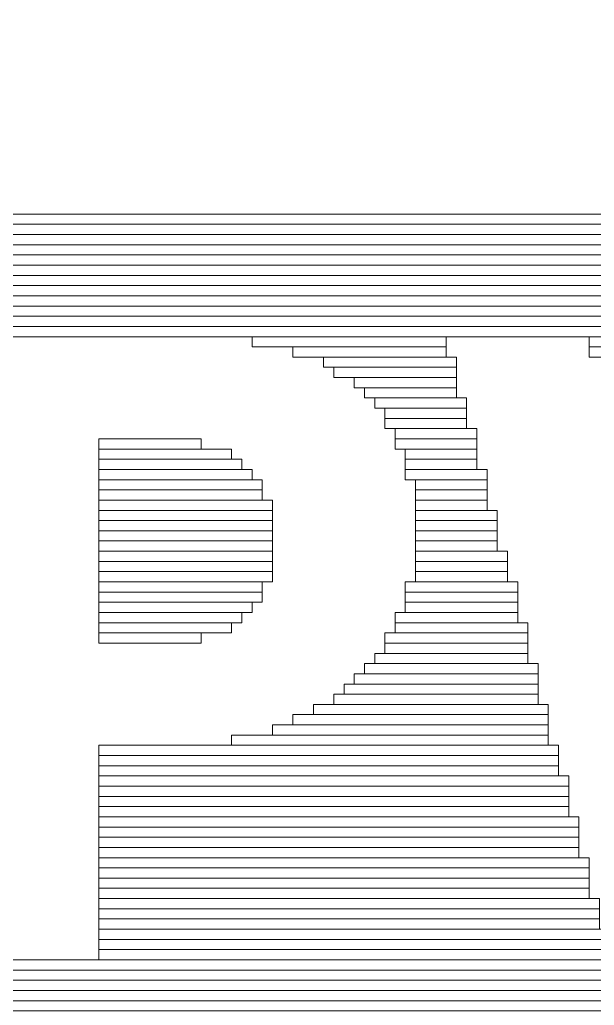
# Model space of a CAD drawing. Header units: millimetres. Extents: x -90 to 99, y -65 to 67.
# Drawn here: x -67.842 to -66.413, y 28.477 to 30.927 of the extents above; entities that cross this region are included whole.
import ezdxf

# ---------------------------------------------------------------- set-up
doc = ezdxf.new("R2010")
doc.units = ezdxf.units.MM
doc.header["$MEASUREMENT"] = 0
doc.layers.add('BG_OUTLINE', color=7, linetype='Continuous')
doc.layers.add('MA_PEN3', color=7, linetype='Continuous')

msp = doc.modelspace()

# ---------------------------------------------------------------- linework, layer by layer
at = {"layer": 'BG_OUTLINE', "color": 3, "lineweight": 9}
msp.add_open_spline([(-71.7269, -61.8795), (-71.7269, -61.8795), (-71.7343, 42.2681), (-71.7343, 42.2681), (-71.7343, 42.2681), (-71.7348, 43.0066), (-71.4419, 43.715), (-70.92, 44.2375), (-70.92, 44.2375), (-70.3982, 44.76), (-69.6866, 45.0538), (-68.9482, 45.0543), (-68.9482, 45.0543), (-68.9482, 45.0543), (75.2046, 45.0543), (75.2046, 45.0543), (75.2046, 45.0543), (76.8319, 45.0552), (78.1763, 43.7805), (78.2661, 42.1556), (78.2661, 42.1556), (78.2661, 42.1556), (78.2661, 31.2814), (78.2661, 31.2814), (78.2661, 31.2814), (78.2661, 31.2814), (72.2646, 31.2814), (72.2646, 31.2814), (72.2646, 31.2814), (72.2646, 31.2814), (72.2646, 26.9814), (72.2646, 26.9814), (72.2646, 26.9814), (72.2646, 26.9814), (78.2661, 26.9814), (78.2661, 26.9814), (78.2661, 26.9814), (78.2661, 26.9814), (78.2661, 18.6553), (78.2661, 18.6553), (78.2661, 18.6553), (78.2661, 18.6553), (72.2496, 18.6553), (72.2496, 18.6553), (72.2496, 18.6553), (72.2496, 18.6553), (72.2496, 14.3553), (72.2496, 14.3553), (72.2496, 14.3553), (72.2496, 14.3553), (78.2661, 14.3553), (78.2661, 14.3553), (78.2661, 14.3553), (78.2661, 14.3553), (78.2661, 9.255), (78.2661, 9.255), (78.2661, 9.255), (78.2661, 9.255), (72.2648, 9.255), (72.2648, 9.255), (72.2648, 9.255), (72.2648, 9.255), (72.2648, 4.955), (72.2648, 4.955), (72.2648, 4.955), (72.2648, 4.955), (78.2661, 4.955), (78.2661, 4.955), (78.2661, 4.955), (78.2661, 4.955), (78.2661, -3.3762), (78.2661, -3.3762), (78.2661, -3.3762), (78.2661, -3.3762), (72.2445, -3.3762), (72.2445, -3.3762), (72.2445, -3.3762), (72.2445, -3.3762), (72.2445, -7.6762), (72.2445, -7.6762), (72.2445, -7.6762), (72.2445, -7.6762), (78.2661, -7.6762), (78.2661, -7.6762), (78.2661, -7.6762), (78.2661, -7.6762), (78.2661, -12.7615), (78.2661, -12.7615), (78.2661, -12.7615), (78.2661, -12.7615), (72.2651, -12.7615), (72.2651, -12.7615), (72.2651, -12.7615), (72.2651, -12.7615), (72.2651, -17.0615), (72.2651, -17.0615), (72.2651, -17.0615), (72.2651, -17.0615), (78.2661, -17.0615), (78.2661, -17.0615), (78.2661, -17.0615), (78.2661, -17.0615), (78.2661, -25.4097), (78.2661, -25.4097), (78.2661, -25.4097), (78.2661, -25.4097), (72.2656, -25.4097), (72.2656, -25.4097), (72.2656, -25.4097), (72.2656, -25.4097), (72.2656, -29.7097), (72.2656, -29.7097), (72.2656, -29.7097), (72.2656, -29.7097), (78.2661, -29.7097), (78.2661, -29.7097), (78.2661, -29.7097), (78.2661, -29.7097), (78.2661, -34.793), (78.2661, -34.793), (78.2661, -34.793), (78.2661, -34.793), (72.2679, -34.793), (72.2679, -34.793), (72.2679, -34.793), (72.2679, -34.793), (72.2679, -39.0929), (72.2679, -39.0929), (72.2679, -39.0929), (72.2679, -39.0929), (78.2661, -39.0929), (78.2661, -39.0929), (78.2661, -39.0929), (78.2661, -39.0929), (78.2661, -47.4269), (78.2661, -47.4269), (78.2661, -47.4269), (78.2661, -47.4269), (72.2679, -47.4269), (72.2679, -47.4269), (72.2679, -47.4269), (72.2679, -47.4269), (72.2679, -51.7269), (72.2679, -51.7269), (72.2679, -51.7269), (72.2679, -51.7269), (78.2661, -51.7269), (78.2661, -51.7269), (78.2661, -51.7269), (78.2661, -51.7269), (78.2661, -51.8138), (78.2661, -51.8138), (78.2661, -51.8138), (78.2661, -51.8138), (78.2656, -61.8468), (78.2656, -61.8468), (78.2656, -61.8468), (78.2661, -62.6669), (77.9407, -63.4536), (77.3612, -64.0339), (77.3612, -64.0339), (76.7817, -64.6142), (75.9915, -64.9405), (75.1713, -64.941), (75.1713, -64.941), (75.1713, -64.941), (-68.6609, -64.9456), (-68.6609, -64.9456), (-68.6609, -64.9456), (-69.4735, -64.9461), (-70.2531, -64.6237), (-70.8281, -64.0495), (-70.8281, -64.0495), (-71.4031, -63.4752), (-71.7264, -62.6922), (-71.7269, -61.8795)], degree=3, knots=[0, 0, 0, 0, 0.022727, 0.022727, 0.022727, 0.022727, 0.045455, 0.045455, 0.045455, 0.045455, 0.068182, 0.068182, 0.068182, 0.068182, 0.090909, 0.090909, 0.090909, 0.090909, 0.113636, 0.113636, 0.113636, 0.113636, 0.136364, 0.136364, 0.136364, 0.136364, 0.159091, 0.159091, 0.159091, 0.159091, 0.181818, 0.181818, 0.181818, 0.181818, 0.204545, 0.204545, 0.204545, 0.204545, 0.227273, 0.227273, 0.227273, 0.227273, 0.25, 0.25, 0.25, 0.25, 0.272727, 0.272727, 0.272727, 0.272727, 0.295455, 0.295455, 0.295455, 0.295455, 0.318182, 0.318182, 0.318182, 0.318182, 0.340909, 0.340909, 0.340909, 0.340909, 0.363636, 0.363636, 0.363636, 0.363636, 0.386364, 0.386364, 0.386364, 0.386364, 0.409091, 0.409091, 0.409091, 0.409091, 0.431818, 0.431818, 0.431818, 0.431818, 0.454545, 0.454545, 0.454545, 0.454545, 0.477273, 0.477273, 0.477273, 0.477273, 0.5, 0.5, 0.5, 0.5, 0.522727, 0.522727, 0.522727, 0.522727, 0.545455, 0.545455, 0.545455, 0.545455, 0.568182, 0.568182, 0.568182, 0.568182, 0.590909, 0.590909, 0.590909, 0.590909, 0.613636, 0.613636, 0.613636, 0.613636, 0.636364, 0.636364, 0.636364, 0.636364, 0.659091, 0.659091, 0.659091, 0.659091, 0.681818, 0.681818, 0.681818, 0.681818, 0.704545, 0.704545, 0.704545, 0.704545, 0.727273, 0.727273, 0.727273, 0.727273, 0.75, 0.75, 0.75, 0.75, 0.772727, 0.772727, 0.772727, 0.772727, 0.795455, 0.795455, 0.795455, 0.795455, 0.818182, 0.818182, 0.818182, 0.818182, 0.840909, 0.840909, 0.840909, 0.840909, 0.863636, 0.863636, 0.863636, 0.863636, 0.886364, 0.886364, 0.886364, 0.886364, 0.909091, 0.909091, 0.909091, 0.909091, 0.931818, 0.931818, 0.931818, 0.931818, 0.954545, 0.954545, 0.954545, 0.954545, 0.977273, 0.977273, 0.977273, 0.977273, 1, 1, 1, 1], dxfattribs=at)
at = {"layer": 'MA_PEN3', "color": 5, "lineweight": 9}
for points in [[(-68.3307, 30.4185), (-68.3307, 30.4185), (-68.3307, 30.4439), (-68.3307, 30.4439), (-68.3307, 30.4439), (-68.3307, 30.4439), (-62.9713, 30.4439), (-62.9713, 30.4439), (-62.9713, 30.4439), (-62.9713, 30.4439), (-62.9713, 30.4185), (-62.9713, 30.4185), (-62.9713, 30.4185), (-62.9713, 30.4185), (-68.3307, 30.4185), (-68.3307, 30.4185)], [(-68.3307, 30.3931), (-68.3307, 30.3931), (-68.3307, 30.4185), (-68.3307, 30.4185), (-68.3307, 30.4185), (-68.3307, 30.4185), (-62.9713, 30.4185), (-62.9713, 30.4185), (-62.9713, 30.4185), (-62.9713, 30.4185), (-62.9713, 30.3931), (-62.9713, 30.3931), (-62.9713, 30.3931), (-62.9713, 30.3931), (-68.3307, 30.3931), (-68.3307, 30.3931)], [(-68.3307, 30.3677), (-68.3307, 30.3677), (-68.3307, 30.3931), (-68.3307, 30.3931), (-68.3307, 30.3931), (-68.3307, 30.3931), (-62.9713, 30.3931), (-62.9713, 30.3931), (-62.9713, 30.3931), (-62.9713, 30.3931), (-62.9713, 30.3677), (-62.9713, 30.3677), (-62.9713, 30.3677), (-62.9713, 30.3677), (-68.3307, 30.3677), (-68.3307, 30.3677)], [(-68.3307, 30.3423), (-68.3307, 30.3423), (-68.3307, 30.3677), (-68.3307, 30.3677), (-68.3307, 30.3677), (-68.3307, 30.3677), (-62.9713, 30.3677), (-62.9713, 30.3677), (-62.9713, 30.3677), (-62.9713, 30.3677), (-62.9713, 30.3423), (-62.9713, 30.3423), (-62.9713, 30.3423), (-62.9713, 30.3423), (-68.3307, 30.3423), (-68.3307, 30.3423)], [(-68.3307, 30.3169), (-68.3307, 30.3169), (-68.3307, 30.3423), (-68.3307, 30.3423), (-68.3307, 30.3423), (-68.3307, 30.3423), (-62.9713, 30.3423), (-62.9713, 30.3423), (-62.9713, 30.3423), (-62.9713, 30.3423), (-62.9713, 30.3169), (-62.9713, 30.3169), (-62.9713, 30.3169), (-62.9713, 30.3169), (-68.3307, 30.3169), (-68.3307, 30.3169)], [(-68.3307, 30.2915), (-68.3307, 30.2915), (-68.3307, 30.3169), (-68.3307, 30.3169), (-68.3307, 30.3169), (-68.3307, 30.3169), (-62.9713, 30.3169), (-62.9713, 30.3169), (-62.9713, 30.3169), (-62.9713, 30.3169), (-62.9713, 30.2915), (-62.9713, 30.2915), (-62.9713, 30.2915), (-62.9713, 30.2915), (-68.3307, 30.2915), (-68.3307, 30.2915)], [(-68.3307, 30.2661), (-68.3307, 30.2661), (-68.3307, 30.2915), (-68.3307, 30.2915), (-68.3307, 30.2915), (-68.3307, 30.2915), (-62.9713, 30.2915), (-62.9713, 30.2915), (-62.9713, 30.2915), (-62.9713, 30.2915), (-62.9713, 30.2661), (-62.9713, 30.2661), (-62.9713, 30.2661), (-62.9713, 30.2661), (-68.3307, 30.2661), (-68.3307, 30.2661)], [(-68.3307, 30.2407), (-68.3307, 30.2407), (-68.3307, 30.2661), (-68.3307, 30.2661), (-68.3307, 30.2661), (-68.3307, 30.2661), (-62.9713, 30.2661), (-62.9713, 30.2661), (-62.9713, 30.2661), (-62.9713, 30.2661), (-62.9713, 30.2407), (-62.9713, 30.2407), (-62.9713, 30.2407), (-62.9713, 30.2407), (-68.3307, 30.2407), (-68.3307, 30.2407)], [(-68.3307, 30.2153), (-68.3307, 30.2153), (-68.3307, 30.2407), (-68.3307, 30.2407), (-68.3307, 30.2407), (-68.3307, 30.2407), (-62.9713, 30.2407), (-62.9713, 30.2407), (-62.9713, 30.2407), (-62.9713, 30.2407), (-62.9713, 30.2153), (-62.9713, 30.2153), (-62.9713, 30.2153), (-62.9713, 30.2153), (-68.3307, 30.2153), (-68.3307, 30.2153)], [(-68.3307, 30.1899), (-68.3307, 30.1899), (-68.3307, 30.2153), (-68.3307, 30.2153), (-68.3307, 30.2153), (-68.3307, 30.2153), (-62.9713, 30.2153), (-62.9713, 30.2153), (-62.9713, 30.2153), (-62.9713, 30.2153), (-62.9713, 30.1899), (-62.9713, 30.1899), (-62.9713, 30.1899), (-62.9713, 30.1899), (-68.3307, 30.1899), (-68.3307, 30.1899)], [(-68.3307, 30.1645), (-68.3307, 30.1645), (-68.3307, 30.1899), (-68.3307, 30.1899), (-68.3307, 30.1899), (-68.3307, 30.1899), (-62.9713, 30.1899), (-62.9713, 30.1899), (-62.9713, 30.1899), (-62.9713, 30.1899), (-62.9713, 30.1645), (-62.9713, 30.1645), (-62.9713, 30.1645), (-62.9713, 30.1645), (-68.3307, 30.1645), (-68.3307, 30.1645)], [(-68.3307, 30.1391), (-68.3307, 30.1391), (-68.3307, 30.1645), (-68.3307, 30.1645), (-68.3307, 30.1645), (-68.3307, 30.1645), (-62.9713, 30.1645), (-62.9713, 30.1645), (-62.9713, 30.1645), (-62.9713, 30.1645), (-62.9713, 30.1391), (-62.9713, 30.1391), (-62.9713, 30.1391), (-62.9713, 30.1391), (-68.3307, 30.1391), (-68.3307, 30.1391)], [(-67.2639, 30.1137), (-67.2639, 30.1137), (-67.2639, 30.1391), (-67.2639, 30.1391), (-67.2639, 30.1391), (-67.2639, 30.1391), (-66.7813, 30.1391), (-66.7813, 30.1391), (-66.7813, 30.1391), (-66.7813, 30.1391), (-66.7813, 30.1137), (-66.7813, 30.1137), (-66.7813, 30.1137), (-66.7813, 30.1137), (-67.2639, 30.1137), (-67.2639, 30.1137)], [(-66.4257, 30.1137), (-66.4257, 30.1137), (-66.4257, 30.1391), (-66.4257, 30.1391), (-66.4257, 30.1391), (-66.4257, 30.1391), (-65.8669, 30.1391), (-65.8669, 30.1391), (-65.8669, 30.1391), (-65.8669, 30.1391), (-65.8669, 30.1137), (-65.8669, 30.1137), (-65.8669, 30.1137), (-65.8669, 30.1137), (-66.4257, 30.1137), (-66.4257, 30.1137)], [(-67.1623, 30.0883), (-67.1623, 30.0883), (-67.1623, 30.1137), (-67.1623, 30.1137), (-67.1623, 30.1137), (-67.1623, 30.1137), (-66.7813, 30.1137), (-66.7813, 30.1137), (-66.7813, 30.1137), (-66.7813, 30.1137), (-66.7813, 30.0883), (-66.7813, 30.0883), (-66.7813, 30.0883), (-66.7813, 30.0883), (-67.1623, 30.0883), (-67.1623, 30.0883)], [(-66.4257, 30.0883), (-66.4257, 30.0883), (-66.4257, 30.1137), (-66.4257, 30.1137), (-66.4257, 30.1137), (-66.4257, 30.1137), (-65.8669, 30.1137), (-65.8669, 30.1137), (-65.8669, 30.1137), (-65.8669, 30.1137), (-65.8669, 30.0883), (-65.8669, 30.0883), (-65.8669, 30.0883), (-65.8669, 30.0883), (-66.4257, 30.0883), (-66.4257, 30.0883)], [(-67.0861, 30.0629), (-67.0861, 30.0629), (-67.0861, 30.0883), (-67.0861, 30.0883), (-67.0861, 30.0883), (-67.0861, 30.0883), (-66.7559, 30.0883), (-66.7559, 30.0883), (-66.7559, 30.0883), (-66.7559, 30.0883), (-66.7559, 30.0629), (-66.7559, 30.0629), (-66.7559, 30.0629), (-66.7559, 30.0629), (-67.0861, 30.0629), (-67.0861, 30.0629)], [(-67.0607, 30.0375), (-67.0607, 30.0375), (-67.0607, 30.0629), (-67.0607, 30.0629), (-67.0607, 30.0629), (-67.0607, 30.0629), (-66.7559, 30.0629), (-66.7559, 30.0629), (-66.7559, 30.0629), (-66.7559, 30.0629), (-66.7559, 30.0375), (-66.7559, 30.0375), (-66.7559, 30.0375), (-66.7559, 30.0375), (-67.0607, 30.0375), (-67.0607, 30.0375)], [(-67.0099, 30.0121), (-67.0099, 30.0121), (-67.0099, 30.0375), (-67.0099, 30.0375), (-67.0099, 30.0375), (-67.0099, 30.0375), (-66.7559, 30.0375), (-66.7559, 30.0375), (-66.7559, 30.0375), (-66.7559, 30.0375), (-66.7559, 30.0121), (-66.7559, 30.0121), (-66.7559, 30.0121), (-66.7559, 30.0121), (-67.0099, 30.0121), (-67.0099, 30.0121)], [(-66.9845, 29.9867), (-66.9845, 29.9867), (-66.9845, 30.0121), (-66.9845, 30.0121), (-66.9845, 30.0121), (-66.9845, 30.0121), (-66.7559, 30.0121), (-66.7559, 30.0121), (-66.7559, 30.0121), (-66.7559, 30.0121), (-66.7559, 29.9867), (-66.7559, 29.9867), (-66.7559, 29.9867), (-66.7559, 29.9867), (-66.9845, 29.9867), (-66.9845, 29.9867)], [(-66.9591, 29.9613), (-66.9591, 29.9613), (-66.9591, 29.9867), (-66.9591, 29.9867), (-66.9591, 29.9867), (-66.9591, 29.9867), (-66.7305, 29.9867), (-66.7305, 29.9867), (-66.7305, 29.9867), (-66.7305, 29.9867), (-66.7305, 29.9613), (-66.7305, 29.9613), (-66.7305, 29.9613), (-66.7305, 29.9613), (-66.9591, 29.9613), (-66.9591, 29.9613)], [(-66.9337, 29.9359), (-66.9337, 29.9359), (-66.9337, 29.9613), (-66.9337, 29.9613), (-66.9337, 29.9613), (-66.9337, 29.9613), (-66.7305, 29.9613), (-66.7305, 29.9613), (-66.7305, 29.9613), (-66.7305, 29.9613), (-66.7305, 29.9359), (-66.7305, 29.9359), (-66.7305, 29.9359), (-66.7305, 29.9359), (-66.9337, 29.9359), (-66.9337, 29.9359)], [(-66.9337, 29.9105), (-66.9337, 29.9105), (-66.9337, 29.9359), (-66.9337, 29.9359), (-66.9337, 29.9359), (-66.9337, 29.9359), (-66.7305, 29.9359), (-66.7305, 29.9359), (-66.7305, 29.9359), (-66.7305, 29.9359), (-66.7305, 29.9105), (-66.7305, 29.9105), (-66.7305, 29.9105), (-66.7305, 29.9105), (-66.9337, 29.9105), (-66.9337, 29.9105)], [(-66.9083, 29.8851), (-66.9083, 29.8851), (-66.9083, 29.9105), (-66.9083, 29.9105), (-66.9083, 29.9105), (-66.9083, 29.9105), (-66.7051, 29.9105), (-66.7051, 29.9105), (-66.7051, 29.9105), (-66.7051, 29.9105), (-66.7051, 29.8851), (-66.7051, 29.8851), (-66.7051, 29.8851), (-66.7051, 29.8851), (-66.9083, 29.8851), (-66.9083, 29.8851)], [(-67.6449, 29.8597), (-67.6449, 29.8597), (-67.6449, 29.8851), (-67.6449, 29.8851), (-67.6449, 29.8851), (-67.6449, 29.8851), (-67.3909, 29.8851), (-67.3909, 29.8851), (-67.3909, 29.8851), (-67.3909, 29.8851), (-67.3909, 29.8597), (-67.3909, 29.8597), (-67.3909, 29.8597), (-67.3909, 29.8597), (-67.6449, 29.8597), (-67.6449, 29.8597)], [(-66.9083, 29.8597), (-66.9083, 29.8597), (-66.9083, 29.8851), (-66.9083, 29.8851), (-66.9083, 29.8851), (-66.9083, 29.8851), (-66.7051, 29.8851), (-66.7051, 29.8851), (-66.7051, 29.8851), (-66.7051, 29.8851), (-66.7051, 29.8597), (-66.7051, 29.8597), (-66.7051, 29.8597), (-66.7051, 29.8597), (-66.9083, 29.8597), (-66.9083, 29.8597)], [(-67.6449, 29.8343), (-67.6449, 29.8343), (-67.6449, 29.8597), (-67.6449, 29.8597), (-67.6449, 29.8597), (-67.6449, 29.8597), (-67.3147, 29.8597), (-67.3147, 29.8597), (-67.3147, 29.8597), (-67.3147, 29.8597), (-67.3147, 29.8343), (-67.3147, 29.8343), (-67.3147, 29.8343), (-67.3147, 29.8343), (-67.6449, 29.8343), (-67.6449, 29.8343)], [(-66.8829, 29.8343), (-66.8829, 29.8343), (-66.8829, 29.8597), (-66.8829, 29.8597), (-66.8829, 29.8597), (-66.8829, 29.8597), (-66.7051, 29.8597), (-66.7051, 29.8597), (-66.7051, 29.8597), (-66.7051, 29.8597), (-66.7051, 29.8343), (-66.7051, 29.8343), (-66.7051, 29.8343), (-66.7051, 29.8343), (-66.8829, 29.8343), (-66.8829, 29.8343)], [(-67.6449, 29.8089), (-67.6449, 29.8089), (-67.6449, 29.8343), (-67.6449, 29.8343), (-67.6449, 29.8343), (-67.6449, 29.8343), (-67.2893, 29.8343), (-67.2893, 29.8343), (-67.2893, 29.8343), (-67.2893, 29.8343), (-67.2893, 29.8089), (-67.2893, 29.8089), (-67.2893, 29.8089), (-67.2893, 29.8089), (-67.6449, 29.8089), (-67.6449, 29.8089)], [(-66.8829, 29.8089), (-66.8829, 29.8089), (-66.8829, 29.8343), (-66.8829, 29.8343), (-66.8829, 29.8343), (-66.8829, 29.8343), (-66.7051, 29.8343), (-66.7051, 29.8343), (-66.7051, 29.8343), (-66.7051, 29.8343), (-66.7051, 29.8089), (-66.7051, 29.8089), (-66.7051, 29.8089), (-66.7051, 29.8089), (-66.8829, 29.8089), (-66.8829, 29.8089)], [(-67.6449, 29.7835), (-67.6449, 29.7835), (-67.6449, 29.8089), (-67.6449, 29.8089), (-67.6449, 29.8089), (-67.6449, 29.8089), (-67.2639, 29.8089), (-67.2639, 29.8089), (-67.2639, 29.8089), (-67.2639, 29.8089), (-67.2639, 29.7835), (-67.2639, 29.7835), (-67.2639, 29.7835), (-67.2639, 29.7835), (-67.6449, 29.7835), (-67.6449, 29.7835)], [(-66.8829, 29.7835), (-66.8829, 29.7835), (-66.8829, 29.8089), (-66.8829, 29.8089), (-66.8829, 29.8089), (-66.8829, 29.8089), (-66.6797, 29.8089), (-66.6797, 29.8089), (-66.6797, 29.8089), (-66.6797, 29.8089), (-66.6797, 29.7835), (-66.6797, 29.7835), (-66.6797, 29.7835), (-66.6797, 29.7835), (-66.8829, 29.7835), (-66.8829, 29.7835)], [(-67.6449, 29.7581), (-67.6449, 29.7581), (-67.6449, 29.7835), (-67.6449, 29.7835), (-67.6449, 29.7835), (-67.6449, 29.7835), (-67.2385, 29.7835), (-67.2385, 29.7835), (-67.2385, 29.7835), (-67.2385, 29.7835), (-67.2385, 29.7581), (-67.2385, 29.7581), (-67.2385, 29.7581), (-67.2385, 29.7581), (-67.6449, 29.7581), (-67.6449, 29.7581)], [(-66.8575, 29.7581), (-66.8575, 29.7581), (-66.8575, 29.7835), (-66.8575, 29.7835), (-66.8575, 29.7835), (-66.8575, 29.7835), (-66.6797, 29.7835), (-66.6797, 29.7835), (-66.6797, 29.7835), (-66.6797, 29.7835), (-66.6797, 29.7581), (-66.6797, 29.7581), (-66.6797, 29.7581), (-66.6797, 29.7581), (-66.8575, 29.7581), (-66.8575, 29.7581)], [(-67.6449, 29.7327), (-67.6449, 29.7327), (-67.6449, 29.7581), (-67.6449, 29.7581), (-67.6449, 29.7581), (-67.6449, 29.7581), (-67.2385, 29.7581), (-67.2385, 29.7581), (-67.2385, 29.7581), (-67.2385, 29.7581), (-67.2385, 29.7327), (-67.2385, 29.7327), (-67.2385, 29.7327), (-67.2385, 29.7327), (-67.6449, 29.7327), (-67.6449, 29.7327)], [(-66.8575, 29.7327), (-66.8575, 29.7327), (-66.8575, 29.7581), (-66.8575, 29.7581), (-66.8575, 29.7581), (-66.8575, 29.7581), (-66.6797, 29.7581), (-66.6797, 29.7581), (-66.6797, 29.7581), (-66.6797, 29.7581), (-66.6797, 29.7327), (-66.6797, 29.7327), (-66.6797, 29.7327), (-66.6797, 29.7327), (-66.8575, 29.7327), (-66.8575, 29.7327)], [(-67.6449, 29.7073), (-67.6449, 29.7073), (-67.6449, 29.7327), (-67.6449, 29.7327), (-67.6449, 29.7327), (-67.6449, 29.7327), (-67.2131, 29.7327), (-67.2131, 29.7327), (-67.2131, 29.7327), (-67.2131, 29.7327), (-67.2131, 29.7073), (-67.2131, 29.7073), (-67.2131, 29.7073), (-67.2131, 29.7073), (-67.6449, 29.7073), (-67.6449, 29.7073)], [(-66.8575, 29.7073), (-66.8575, 29.7073), (-66.8575, 29.7327), (-66.8575, 29.7327), (-66.8575, 29.7327), (-66.8575, 29.7327), (-66.6797, 29.7327), (-66.6797, 29.7327), (-66.6797, 29.7327), (-66.6797, 29.7327), (-66.6797, 29.7073), (-66.6797, 29.7073), (-66.6797, 29.7073), (-66.6797, 29.7073), (-66.8575, 29.7073), (-66.8575, 29.7073)], [(-67.6449, 29.6819), (-67.6449, 29.6819), (-67.6449, 29.7073), (-67.6449, 29.7073), (-67.6449, 29.7073), (-67.6449, 29.7073), (-67.2131, 29.7073), (-67.2131, 29.7073), (-67.2131, 29.7073), (-67.2131, 29.7073), (-67.2131, 29.6819), (-67.2131, 29.6819), (-67.2131, 29.6819), (-67.2131, 29.6819), (-67.6449, 29.6819), (-67.6449, 29.6819)], [(-66.8575, 29.6819), (-66.8575, 29.6819), (-66.8575, 29.7073), (-66.8575, 29.7073), (-66.8575, 29.7073), (-66.8575, 29.7073), (-66.6543, 29.7073), (-66.6543, 29.7073), (-66.6543, 29.7073), (-66.6543, 29.7073), (-66.6543, 29.6819), (-66.6543, 29.6819), (-66.6543, 29.6819), (-66.6543, 29.6819), (-66.8575, 29.6819), (-66.8575, 29.6819)], [(-67.6449, 29.6565), (-67.6449, 29.6565), (-67.6449, 29.6819), (-67.6449, 29.6819), (-67.6449, 29.6819), (-67.6449, 29.6819), (-67.2131, 29.6819), (-67.2131, 29.6819), (-67.2131, 29.6819), (-67.2131, 29.6819), (-67.2131, 29.6565), (-67.2131, 29.6565), (-67.2131, 29.6565), (-67.2131, 29.6565), (-67.6449, 29.6565), (-67.6449, 29.6565)], [(-66.8575, 29.6565), (-66.8575, 29.6565), (-66.8575, 29.6819), (-66.8575, 29.6819), (-66.8575, 29.6819), (-66.8575, 29.6819), (-66.6543, 29.6819), (-66.6543, 29.6819), (-66.6543, 29.6819), (-66.6543, 29.6819), (-66.6543, 29.6565), (-66.6543, 29.6565), (-66.6543, 29.6565), (-66.6543, 29.6565), (-66.8575, 29.6565), (-66.8575, 29.6565)], [(-67.6449, 29.6311), (-67.6449, 29.6311), (-67.6449, 29.6565), (-67.6449, 29.6565), (-67.6449, 29.6565), (-67.6449, 29.6565), (-67.2131, 29.6565), (-67.2131, 29.6565), (-67.2131, 29.6565), (-67.2131, 29.6565), (-67.2131, 29.6311), (-67.2131, 29.6311), (-67.2131, 29.6311), (-67.2131, 29.6311), (-67.6449, 29.6311), (-67.6449, 29.6311)], [(-66.8575, 29.6311), (-66.8575, 29.6311), (-66.8575, 29.6565), (-66.8575, 29.6565), (-66.8575, 29.6565), (-66.8575, 29.6565), (-66.6543, 29.6565), (-66.6543, 29.6565), (-66.6543, 29.6565), (-66.6543, 29.6565), (-66.6543, 29.6311), (-66.6543, 29.6311), (-66.6543, 29.6311), (-66.6543, 29.6311), (-66.8575, 29.6311), (-66.8575, 29.6311)], [(-67.6449, 29.6057), (-67.6449, 29.6057), (-67.6449, 29.6311), (-67.6449, 29.6311), (-67.6449, 29.6311), (-67.6449, 29.6311), (-67.2131, 29.6311), (-67.2131, 29.6311), (-67.2131, 29.6311), (-67.2131, 29.6311), (-67.2131, 29.6057), (-67.2131, 29.6057), (-67.2131, 29.6057), (-67.2131, 29.6057), (-67.6449, 29.6057), (-67.6449, 29.6057)], [(-66.8575, 29.6057), (-66.8575, 29.6057), (-66.8575, 29.6311), (-66.8575, 29.6311), (-66.8575, 29.6311), (-66.8575, 29.6311), (-66.6543, 29.6311), (-66.6543, 29.6311), (-66.6543, 29.6311), (-66.6543, 29.6311), (-66.6543, 29.6057), (-66.6543, 29.6057), (-66.6543, 29.6057), (-66.6543, 29.6057), (-66.8575, 29.6057), (-66.8575, 29.6057)], [(-67.6449, 29.5803), (-67.6449, 29.5803), (-67.6449, 29.6057), (-67.6449, 29.6057), (-67.6449, 29.6057), (-67.6449, 29.6057), (-67.2131, 29.6057), (-67.2131, 29.6057), (-67.2131, 29.6057), (-67.2131, 29.6057), (-67.2131, 29.5803), (-67.2131, 29.5803), (-67.2131, 29.5803), (-67.2131, 29.5803), (-67.6449, 29.5803), (-67.6449, 29.5803)], [(-66.8575, 29.5803), (-66.8575, 29.5803), (-66.8575, 29.6057), (-66.8575, 29.6057), (-66.8575, 29.6057), (-66.8575, 29.6057), (-66.6289, 29.6057), (-66.6289, 29.6057), (-66.6289, 29.6057), (-66.6289, 29.6057), (-66.6289, 29.5803), (-66.6289, 29.5803), (-66.6289, 29.5803), (-66.6289, 29.5803), (-66.8575, 29.5803), (-66.8575, 29.5803)], [(-67.6449, 29.5549), (-67.6449, 29.5549), (-67.6449, 29.5803), (-67.6449, 29.5803), (-67.6449, 29.5803), (-67.6449, 29.5803), (-67.2131, 29.5803), (-67.2131, 29.5803), (-67.2131, 29.5803), (-67.2131, 29.5803), (-67.2131, 29.5549), (-67.2131, 29.5549), (-67.2131, 29.5549), (-67.2131, 29.5549), (-67.6449, 29.5549), (-67.6449, 29.5549)], [(-66.8575, 29.5549), (-66.8575, 29.5549), (-66.8575, 29.5803), (-66.8575, 29.5803), (-66.8575, 29.5803), (-66.8575, 29.5803), (-66.6289, 29.5803), (-66.6289, 29.5803), (-66.6289, 29.5803), (-66.6289, 29.5803), (-66.6289, 29.5549), (-66.6289, 29.5549), (-66.6289, 29.5549), (-66.6289, 29.5549), (-66.8575, 29.5549), (-66.8575, 29.5549)], [(-67.6449, 29.5295), (-67.6449, 29.5295), (-67.6449, 29.5549), (-67.6449, 29.5549), (-67.6449, 29.5549), (-67.6449, 29.5549), (-67.2131, 29.5549), (-67.2131, 29.5549), (-67.2131, 29.5549), (-67.2131, 29.5549), (-67.2131, 29.5295), (-67.2131, 29.5295), (-67.2131, 29.5295), (-67.2131, 29.5295), (-67.6449, 29.5295), (-67.6449, 29.5295)], [(-66.8575, 29.5295), (-66.8575, 29.5295), (-66.8575, 29.5549), (-66.8575, 29.5549), (-66.8575, 29.5549), (-66.8575, 29.5549), (-66.6289, 29.5549), (-66.6289, 29.5549), (-66.6289, 29.5549), (-66.6289, 29.5549), (-66.6289, 29.5295), (-66.6289, 29.5295), (-66.6289, 29.5295), (-66.6289, 29.5295), (-66.8575, 29.5295), (-66.8575, 29.5295)], [(-67.6449, 29.5041), (-67.6449, 29.5041), (-67.6449, 29.5295), (-67.6449, 29.5295), (-67.6449, 29.5295), (-67.6449, 29.5295), (-67.2385, 29.5295), (-67.2385, 29.5295), (-67.2385, 29.5295), (-67.2385, 29.5295), (-67.2385, 29.5041), (-67.2385, 29.5041), (-67.2385, 29.5041), (-67.2385, 29.5041), (-67.6449, 29.5041), (-67.6449, 29.5041)], [(-66.8829, 29.5041), (-66.8829, 29.5041), (-66.8829, 29.5295), (-66.8829, 29.5295), (-66.8829, 29.5295), (-66.8829, 29.5295), (-66.6035, 29.5295), (-66.6035, 29.5295), (-66.6035, 29.5295), (-66.6035, 29.5295), (-66.6035, 29.5041), (-66.6035, 29.5041), (-66.6035, 29.5041), (-66.6035, 29.5041), (-66.8829, 29.5041), (-66.8829, 29.5041)], [(-67.6449, 29.4787), (-67.6449, 29.4787), (-67.6449, 29.5041), (-67.6449, 29.5041), (-67.6449, 29.5041), (-67.6449, 29.5041), (-67.2385, 29.5041), (-67.2385, 29.5041), (-67.2385, 29.5041), (-67.2385, 29.5041), (-67.2385, 29.4787), (-67.2385, 29.4787), (-67.2385, 29.4787), (-67.2385, 29.4787), (-67.6449, 29.4787), (-67.6449, 29.4787)], [(-66.8829, 29.4787), (-66.8829, 29.4787), (-66.8829, 29.5041), (-66.8829, 29.5041), (-66.8829, 29.5041), (-66.8829, 29.5041), (-66.6035, 29.5041), (-66.6035, 29.5041), (-66.6035, 29.5041), (-66.6035, 29.5041), (-66.6035, 29.4787), (-66.6035, 29.4787), (-66.6035, 29.4787), (-66.6035, 29.4787), (-66.8829, 29.4787), (-66.8829, 29.4787)], [(-67.6449, 29.4533), (-67.6449, 29.4533), (-67.6449, 29.4787), (-67.6449, 29.4787), (-67.6449, 29.4787), (-67.6449, 29.4787), (-67.2639, 29.4787), (-67.2639, 29.4787), (-67.2639, 29.4787), (-67.2639, 29.4787), (-67.2639, 29.4533), (-67.2639, 29.4533), (-67.2639, 29.4533), (-67.2639, 29.4533), (-67.6449, 29.4533), (-67.6449, 29.4533)], [(-66.8829, 29.4533), (-66.8829, 29.4533), (-66.8829, 29.4787), (-66.8829, 29.4787), (-66.8829, 29.4787), (-66.8829, 29.4787), (-66.6035, 29.4787), (-66.6035, 29.4787), (-66.6035, 29.4787), (-66.6035, 29.4787), (-66.6035, 29.4533), (-66.6035, 29.4533), (-66.6035, 29.4533), (-66.6035, 29.4533), (-66.8829, 29.4533), (-66.8829, 29.4533)], [(-67.6449, 29.4279), (-67.6449, 29.4279), (-67.6449, 29.4533), (-67.6449, 29.4533), (-67.6449, 29.4533), (-67.6449, 29.4533), (-67.2893, 29.4533), (-67.2893, 29.4533), (-67.2893, 29.4533), (-67.2893, 29.4533), (-67.2893, 29.4279), (-67.2893, 29.4279), (-67.2893, 29.4279), (-67.2893, 29.4279), (-67.6449, 29.4279), (-67.6449, 29.4279)], [(-66.9083, 29.4279), (-66.9083, 29.4279), (-66.9083, 29.4533), (-66.9083, 29.4533), (-66.9083, 29.4533), (-66.9083, 29.4533), (-66.6035, 29.4533), (-66.6035, 29.4533), (-66.6035, 29.4533), (-66.6035, 29.4533), (-66.6035, 29.4279), (-66.6035, 29.4279), (-66.6035, 29.4279), (-66.6035, 29.4279), (-66.9083, 29.4279), (-66.9083, 29.4279)], [(-67.6449, 29.4025), (-67.6449, 29.4025), (-67.6449, 29.4279), (-67.6449, 29.4279), (-67.6449, 29.4279), (-67.6449, 29.4279), (-67.3147, 29.4279), (-67.3147, 29.4279), (-67.3147, 29.4279), (-67.3147, 29.4279), (-67.3147, 29.4025), (-67.3147, 29.4025), (-67.3147, 29.4025), (-67.3147, 29.4025), (-67.6449, 29.4025), (-67.6449, 29.4025)], [(-66.9083, 29.4025), (-66.9083, 29.4025), (-66.9083, 29.4279), (-66.9083, 29.4279), (-66.9083, 29.4279), (-66.9083, 29.4279), (-66.5781, 29.4279), (-66.5781, 29.4279), (-66.5781, 29.4279), (-66.5781, 29.4279), (-66.5781, 29.4025), (-66.5781, 29.4025), (-66.5781, 29.4025), (-66.5781, 29.4025), (-66.9083, 29.4025), (-66.9083, 29.4025)], [(-67.6449, 29.3771), (-67.6449, 29.3771), (-67.6449, 29.4025), (-67.6449, 29.4025), (-67.6449, 29.4025), (-67.6449, 29.4025), (-67.3909, 29.4025), (-67.3909, 29.4025), (-67.3909, 29.4025), (-67.3909, 29.4025), (-67.3909, 29.3771), (-67.3909, 29.3771), (-67.3909, 29.3771), (-67.3909, 29.3771), (-67.6449, 29.3771), (-67.6449, 29.3771)], [(-66.9337, 29.3771), (-66.9337, 29.3771), (-66.9337, 29.4025), (-66.9337, 29.4025), (-66.9337, 29.4025), (-66.9337, 29.4025), (-66.5781, 29.4025), (-66.5781, 29.4025), (-66.5781, 29.4025), (-66.5781, 29.4025), (-66.5781, 29.3771), (-66.5781, 29.3771), (-66.5781, 29.3771), (-66.5781, 29.3771), (-66.9337, 29.3771), (-66.9337, 29.3771)], [(-66.9337, 29.3517), (-66.9337, 29.3517), (-66.9337, 29.3771), (-66.9337, 29.3771), (-66.9337, 29.3771), (-66.9337, 29.3771), (-66.5781, 29.3771), (-66.5781, 29.3771), (-66.5781, 29.3771), (-66.5781, 29.3771), (-66.5781, 29.3517), (-66.5781, 29.3517), (-66.5781, 29.3517), (-66.5781, 29.3517), (-66.9337, 29.3517), (-66.9337, 29.3517)], [(-66.9591, 29.3263), (-66.9591, 29.3263), (-66.9591, 29.3517), (-66.9591, 29.3517), (-66.9591, 29.3517), (-66.9591, 29.3517), (-66.5781, 29.3517), (-66.5781, 29.3517), (-66.5781, 29.3517), (-66.5781, 29.3517), (-66.5781, 29.3263), (-66.5781, 29.3263), (-66.5781, 29.3263), (-66.5781, 29.3263), (-66.9591, 29.3263), (-66.9591, 29.3263)], [(-66.9845, 29.3009), (-66.9845, 29.3009), (-66.9845, 29.3263), (-66.9845, 29.3263), (-66.9845, 29.3263), (-66.9845, 29.3263), (-66.5527, 29.3263), (-66.5527, 29.3263), (-66.5527, 29.3263), (-66.5527, 29.3263), (-66.5527, 29.3009), (-66.5527, 29.3009), (-66.5527, 29.3009), (-66.5527, 29.3009), (-66.9845, 29.3009), (-66.9845, 29.3009)], [(-67.0099, 29.2755), (-67.0099, 29.2755), (-67.0099, 29.3009), (-67.0099, 29.3009), (-67.0099, 29.3009), (-67.0099, 29.3009), (-66.5527, 29.3009), (-66.5527, 29.3009), (-66.5527, 29.3009), (-66.5527, 29.3009), (-66.5527, 29.2755), (-66.5527, 29.2755), (-66.5527, 29.2755), (-66.5527, 29.2755), (-67.0099, 29.2755), (-67.0099, 29.2755)], [(-67.0353, 29.2501), (-67.0353, 29.2501), (-67.0353, 29.2755), (-67.0353, 29.2755), (-67.0353, 29.2755), (-67.0353, 29.2755), (-66.5527, 29.2755), (-66.5527, 29.2755), (-66.5527, 29.2755), (-66.5527, 29.2755), (-66.5527, 29.2501), (-66.5527, 29.2501), (-66.5527, 29.2501), (-66.5527, 29.2501), (-67.0353, 29.2501), (-67.0353, 29.2501)], [(-67.0607, 29.2247), (-67.0607, 29.2247), (-67.0607, 29.2501), (-67.0607, 29.2501), (-67.0607, 29.2501), (-67.0607, 29.2501), (-66.5527, 29.2501), (-66.5527, 29.2501), (-66.5527, 29.2501), (-66.5527, 29.2501), (-66.5527, 29.2247), (-66.5527, 29.2247), (-66.5527, 29.2247), (-66.5527, 29.2247), (-67.0607, 29.2247), (-67.0607, 29.2247)], [(-67.1115, 29.1993), (-67.1115, 29.1993), (-67.1115, 29.2247), (-67.1115, 29.2247), (-67.1115, 29.2247), (-67.1115, 29.2247), (-66.5273, 29.2247), (-66.5273, 29.2247), (-66.5273, 29.2247), (-66.5273, 29.2247), (-66.5273, 29.1993), (-66.5273, 29.1993), (-66.5273, 29.1993), (-66.5273, 29.1993), (-67.1115, 29.1993), (-67.1115, 29.1993)], [(-67.1623, 29.1739), (-67.1623, 29.1739), (-67.1623, 29.1993), (-67.1623, 29.1993), (-67.1623, 29.1993), (-67.1623, 29.1993), (-66.5273, 29.1993), (-66.5273, 29.1993), (-66.5273, 29.1993), (-66.5273, 29.1993), (-66.5273, 29.1739), (-66.5273, 29.1739), (-66.5273, 29.1739), (-66.5273, 29.1739), (-67.1623, 29.1739), (-67.1623, 29.1739)], [(-67.2131, 29.1485), (-67.2131, 29.1485), (-67.2131, 29.1739), (-67.2131, 29.1739), (-67.2131, 29.1739), (-67.2131, 29.1739), (-66.5273, 29.1739), (-66.5273, 29.1739), (-66.5273, 29.1739), (-66.5273, 29.1739), (-66.5273, 29.1485), (-66.5273, 29.1485), (-66.5273, 29.1485), (-66.5273, 29.1485), (-67.2131, 29.1485), (-67.2131, 29.1485)], [(-67.3147, 29.1231), (-67.3147, 29.1231), (-67.3147, 29.1485), (-67.3147, 29.1485), (-67.3147, 29.1485), (-67.3147, 29.1485), (-66.5273, 29.1485), (-66.5273, 29.1485), (-66.5273, 29.1485), (-66.5273, 29.1485), (-66.5273, 29.1231), (-66.5273, 29.1231), (-66.5273, 29.1231), (-66.5273, 29.1231), (-67.3147, 29.1231), (-67.3147, 29.1231)], [(-67.6449, 29.0977), (-67.6449, 29.0977), (-67.6449, 29.1231), (-67.6449, 29.1231), (-67.6449, 29.1231), (-67.6449, 29.1231), (-66.5019, 29.1231), (-66.5019, 29.1231), (-66.5019, 29.1231), (-66.5019, 29.1231), (-66.5019, 29.0977), (-66.5019, 29.0977), (-66.5019, 29.0977), (-66.5019, 29.0977), (-67.6449, 29.0977), (-67.6449, 29.0977)], [(-67.6449, 29.0723), (-67.6449, 29.0723), (-67.6449, 29.0977), (-67.6449, 29.0977), (-67.6449, 29.0977), (-67.6449, 29.0977), (-66.5019, 29.0977), (-66.5019, 29.0977), (-66.5019, 29.0977), (-66.5019, 29.0977), (-66.5019, 29.0723), (-66.5019, 29.0723), (-66.5019, 29.0723), (-66.5019, 29.0723), (-67.6449, 29.0723), (-67.6449, 29.0723)], [(-67.6449, 29.0469), (-67.6449, 29.0469), (-67.6449, 29.0723), (-67.6449, 29.0723), (-67.6449, 29.0723), (-67.6449, 29.0723), (-66.5019, 29.0723), (-66.5019, 29.0723), (-66.5019, 29.0723), (-66.5019, 29.0723), (-66.5019, 29.0469), (-66.5019, 29.0469), (-66.5019, 29.0469), (-66.5019, 29.0469), (-67.6449, 29.0469), (-67.6449, 29.0469)], [(-67.6449, 29.0215), (-67.6449, 29.0215), (-67.6449, 29.0469), (-67.6449, 29.0469), (-67.6449, 29.0469), (-67.6449, 29.0469), (-66.4765, 29.0469), (-66.4765, 29.0469), (-66.4765, 29.0469), (-66.4765, 29.0469), (-66.4765, 29.0215), (-66.4765, 29.0215), (-66.4765, 29.0215), (-66.4765, 29.0215), (-67.6449, 29.0215), (-67.6449, 29.0215)], [(-67.6449, 28.9961), (-67.6449, 28.9961), (-67.6449, 29.0215), (-67.6449, 29.0215), (-67.6449, 29.0215), (-67.6449, 29.0215), (-66.4765, 29.0215), (-66.4765, 29.0215), (-66.4765, 29.0215), (-66.4765, 29.0215), (-66.4765, 28.9961), (-66.4765, 28.9961), (-66.4765, 28.9961), (-66.4765, 28.9961), (-67.6449, 28.9961), (-67.6449, 28.9961)], [(-67.6449, 28.9707), (-67.6449, 28.9707), (-67.6449, 28.9961), (-67.6449, 28.9961), (-67.6449, 28.9961), (-67.6449, 28.9961), (-66.4765, 28.9961), (-66.4765, 28.9961), (-66.4765, 28.9961), (-66.4765, 28.9961), (-66.4765, 28.9707), (-66.4765, 28.9707), (-66.4765, 28.9707), (-66.4765, 28.9707), (-67.6449, 28.9707), (-67.6449, 28.9707)], [(-67.6449, 28.9453), (-67.6449, 28.9453), (-67.6449, 28.9707), (-67.6449, 28.9707), (-67.6449, 28.9707), (-67.6449, 28.9707), (-66.4765, 28.9707), (-66.4765, 28.9707), (-66.4765, 28.9707), (-66.4765, 28.9707), (-66.4765, 28.9453), (-66.4765, 28.9453), (-66.4765, 28.9453), (-66.4765, 28.9453), (-67.6449, 28.9453), (-67.6449, 28.9453)], [(-67.6449, 28.9199), (-67.6449, 28.9199), (-67.6449, 28.9453), (-67.6449, 28.9453), (-67.6449, 28.9453), (-67.6449, 28.9453), (-66.4511, 28.9453), (-66.4511, 28.9453), (-66.4511, 28.9453), (-66.4511, 28.9453), (-66.4511, 28.9199), (-66.4511, 28.9199), (-66.4511, 28.9199), (-66.4511, 28.9199), (-67.6449, 28.9199), (-67.6449, 28.9199)], [(-67.6449, 28.8945), (-67.6449, 28.8945), (-67.6449, 28.9199), (-67.6449, 28.9199), (-67.6449, 28.9199), (-67.6449, 28.9199), (-66.4511, 28.9199), (-66.4511, 28.9199), (-66.4511, 28.9199), (-66.4511, 28.9199), (-66.4511, 28.8945), (-66.4511, 28.8945), (-66.4511, 28.8945), (-66.4511, 28.8945), (-67.6449, 28.8945), (-67.6449, 28.8945)], [(-67.6449, 28.8691), (-67.6449, 28.8691), (-67.6449, 28.8945), (-67.6449, 28.8945), (-67.6449, 28.8945), (-67.6449, 28.8945), (-66.4511, 28.8945), (-66.4511, 28.8945), (-66.4511, 28.8945), (-66.4511, 28.8945), (-66.4511, 28.8691), (-66.4511, 28.8691), (-66.4511, 28.8691), (-66.4511, 28.8691), (-67.6449, 28.8691), (-67.6449, 28.8691)], [(-67.6449, 28.8437), (-67.6449, 28.8437), (-67.6449, 28.8691), (-67.6449, 28.8691), (-67.6449, 28.8691), (-67.6449, 28.8691), (-66.4511, 28.8691), (-66.4511, 28.8691), (-66.4511, 28.8691), (-66.4511, 28.8691), (-66.4511, 28.8437), (-66.4511, 28.8437), (-66.4511, 28.8437), (-66.4511, 28.8437), (-67.6449, 28.8437), (-67.6449, 28.8437)], [(-67.6449, 28.8183), (-67.6449, 28.8183), (-67.6449, 28.8437), (-67.6449, 28.8437), (-67.6449, 28.8437), (-67.6449, 28.8437), (-66.4257, 28.8437), (-66.4257, 28.8437), (-66.4257, 28.8437), (-66.4257, 28.8437), (-66.4257, 28.8183), (-66.4257, 28.8183), (-66.4257, 28.8183), (-66.4257, 28.8183), (-67.6449, 28.8183), (-67.6449, 28.8183)], [(-67.6449, 28.7929), (-67.6449, 28.7929), (-67.6449, 28.8183), (-67.6449, 28.8183), (-67.6449, 28.8183), (-67.6449, 28.8183), (-66.4257, 28.8183), (-66.4257, 28.8183), (-66.4257, 28.8183), (-66.4257, 28.8183), (-66.4257, 28.7929), (-66.4257, 28.7929), (-66.4257, 28.7929), (-66.4257, 28.7929), (-67.6449, 28.7929), (-67.6449, 28.7929)], [(-67.6449, 28.7675), (-67.6449, 28.7675), (-67.6449, 28.7929), (-67.6449, 28.7929), (-67.6449, 28.7929), (-67.6449, 28.7929), (-66.4257, 28.7929), (-66.4257, 28.7929), (-66.4257, 28.7929), (-66.4257, 28.7929), (-66.4257, 28.7675), (-66.4257, 28.7675), (-66.4257, 28.7675), (-66.4257, 28.7675), (-67.6449, 28.7675), (-67.6449, 28.7675)], [(-67.6449, 28.7421), (-67.6449, 28.7421), (-67.6449, 28.7675), (-67.6449, 28.7675), (-67.6449, 28.7675), (-67.6449, 28.7675), (-66.4257, 28.7675), (-66.4257, 28.7675), (-66.4257, 28.7675), (-66.4257, 28.7675), (-66.4257, 28.7421), (-66.4257, 28.7421), (-66.4257, 28.7421), (-66.4257, 28.7421), (-67.6449, 28.7421), (-67.6449, 28.7421)], [(-67.6449, 28.7167), (-67.6449, 28.7167), (-67.6449, 28.7421), (-67.6449, 28.7421), (-67.6449, 28.7421), (-67.6449, 28.7421), (-66.4003, 28.7421), (-66.4003, 28.7421), (-66.4003, 28.7421), (-66.4003, 28.7421), (-66.4003, 28.7167), (-66.4003, 28.7167), (-66.4003, 28.7167), (-66.4003, 28.7167), (-67.6449, 28.7167), (-67.6449, 28.7167)], [(-67.6449, 28.6913), (-67.6449, 28.6913), (-67.6449, 28.7167), (-67.6449, 28.7167), (-67.6449, 28.7167), (-67.6449, 28.7167), (-66.4003, 28.7167), (-66.4003, 28.7167), (-66.4003, 28.7167), (-66.4003, 28.7167), (-66.4003, 28.6913), (-66.4003, 28.6913), (-66.4003, 28.6913), (-66.4003, 28.6913), (-67.6449, 28.6913), (-67.6449, 28.6913)], [(-67.6449, 28.6659), (-67.6449, 28.6659), (-67.6449, 28.6913), (-67.6449, 28.6913), (-67.6449, 28.6913), (-67.6449, 28.6913), (-66.4003, 28.6913), (-66.4003, 28.6913), (-66.4003, 28.6913), (-66.4003, 28.6913), (-66.4003, 28.6659), (-66.4003, 28.6659), (-66.4003, 28.6659), (-66.4003, 28.6659), (-67.6449, 28.6659), (-67.6449, 28.6659)], [(-67.6449, 28.6405), (-67.6449, 28.6405), (-67.6449, 28.6659), (-67.6449, 28.6659), (-67.6449, 28.6659), (-67.6449, 28.6659), (-66.3749, 28.6659), (-66.3749, 28.6659), (-66.3749, 28.6659), (-66.3749, 28.6659), (-66.3749, 28.6405), (-66.3749, 28.6405), (-66.3749, 28.6405), (-66.3749, 28.6405), (-67.6449, 28.6405), (-67.6449, 28.6405)], [(-67.6449, 28.6151), (-67.6449, 28.6151), (-67.6449, 28.6405), (-67.6449, 28.6405), (-67.6449, 28.6405), (-67.6449, 28.6405), (-66.3749, 28.6405), (-66.3749, 28.6405), (-66.3749, 28.6405), (-66.3749, 28.6405), (-66.3749, 28.6151), (-66.3749, 28.6151), (-66.3749, 28.6151), (-66.3749, 28.6151), (-67.6449, 28.6151), (-67.6449, 28.6151)], [(-67.6449, 28.5897), (-67.6449, 28.5897), (-67.6449, 28.6151), (-67.6449, 28.6151), (-67.6449, 28.6151), (-67.6449, 28.6151), (-66.3749, 28.6151), (-66.3749, 28.6151), (-66.3749, 28.6151), (-66.3749, 28.6151), (-66.3749, 28.5897), (-66.3749, 28.5897), (-66.3749, 28.5897), (-66.3749, 28.5897), (-67.6449, 28.5897), (-67.6449, 28.5897)], [(-68.3307, 28.5643), (-68.3307, 28.5643), (-68.3307, 28.5897), (-68.3307, 28.5897), (-68.3307, 28.5897), (-68.3307, 28.5897), (-62.9713, 28.5897), (-62.9713, 28.5897), (-62.9713, 28.5897), (-62.9713, 28.5897), (-62.9713, 28.5643), (-62.9713, 28.5643), (-62.9713, 28.5643), (-62.9713, 28.5643), (-68.3307, 28.5643), (-68.3307, 28.5643)], [(-68.3307, 28.5389), (-68.3307, 28.5389), (-68.3307, 28.5643), (-68.3307, 28.5643), (-68.3307, 28.5643), (-68.3307, 28.5643), (-62.9713, 28.5643), (-62.9713, 28.5643), (-62.9713, 28.5643), (-62.9713, 28.5643), (-62.9713, 28.5389), (-62.9713, 28.5389), (-62.9713, 28.5389), (-62.9713, 28.5389), (-68.3307, 28.5389), (-68.3307, 28.5389)], [(-68.3307, 28.5135), (-68.3307, 28.5135), (-68.3307, 28.5389), (-68.3307, 28.5389), (-68.3307, 28.5389), (-68.3307, 28.5389), (-62.9713, 28.5389), (-62.9713, 28.5389), (-62.9713, 28.5389), (-62.9713, 28.5389), (-62.9713, 28.5135), (-62.9713, 28.5135), (-62.9713, 28.5135), (-62.9713, 28.5135), (-68.3307, 28.5135), (-68.3307, 28.5135)], [(-68.3307, 28.4881), (-68.3307, 28.4881), (-68.3307, 28.5135), (-68.3307, 28.5135), (-68.3307, 28.5135), (-68.3307, 28.5135), (-62.9713, 28.5135), (-62.9713, 28.5135), (-62.9713, 28.5135), (-62.9713, 28.5135), (-62.9713, 28.4881), (-62.9713, 28.4881), (-62.9713, 28.4881), (-62.9713, 28.4881), (-68.3307, 28.4881), (-68.3307, 28.4881)], [(-68.3307, 28.4627), (-68.3307, 28.4627), (-68.3307, 28.4881), (-68.3307, 28.4881), (-68.3307, 28.4881), (-68.3307, 28.4881), (-62.9713, 28.4881), (-62.9713, 28.4881), (-62.9713, 28.4881), (-62.9713, 28.4881), (-62.9713, 28.4627), (-62.9713, 28.4627), (-62.9713, 28.4627), (-62.9713, 28.4627), (-68.3307, 28.4627), (-68.3307, 28.4627)]]:
    msp.add_open_spline(points, degree=3, knots=[0, 0, 0, 0, 0.25, 0.25, 0.25, 0.25, 0.5, 0.5, 0.5, 0.5, 0.75, 0.75, 0.75, 0.75, 1, 1, 1, 1], dxfattribs=at)

doc.saveas('drawing.dxf')
